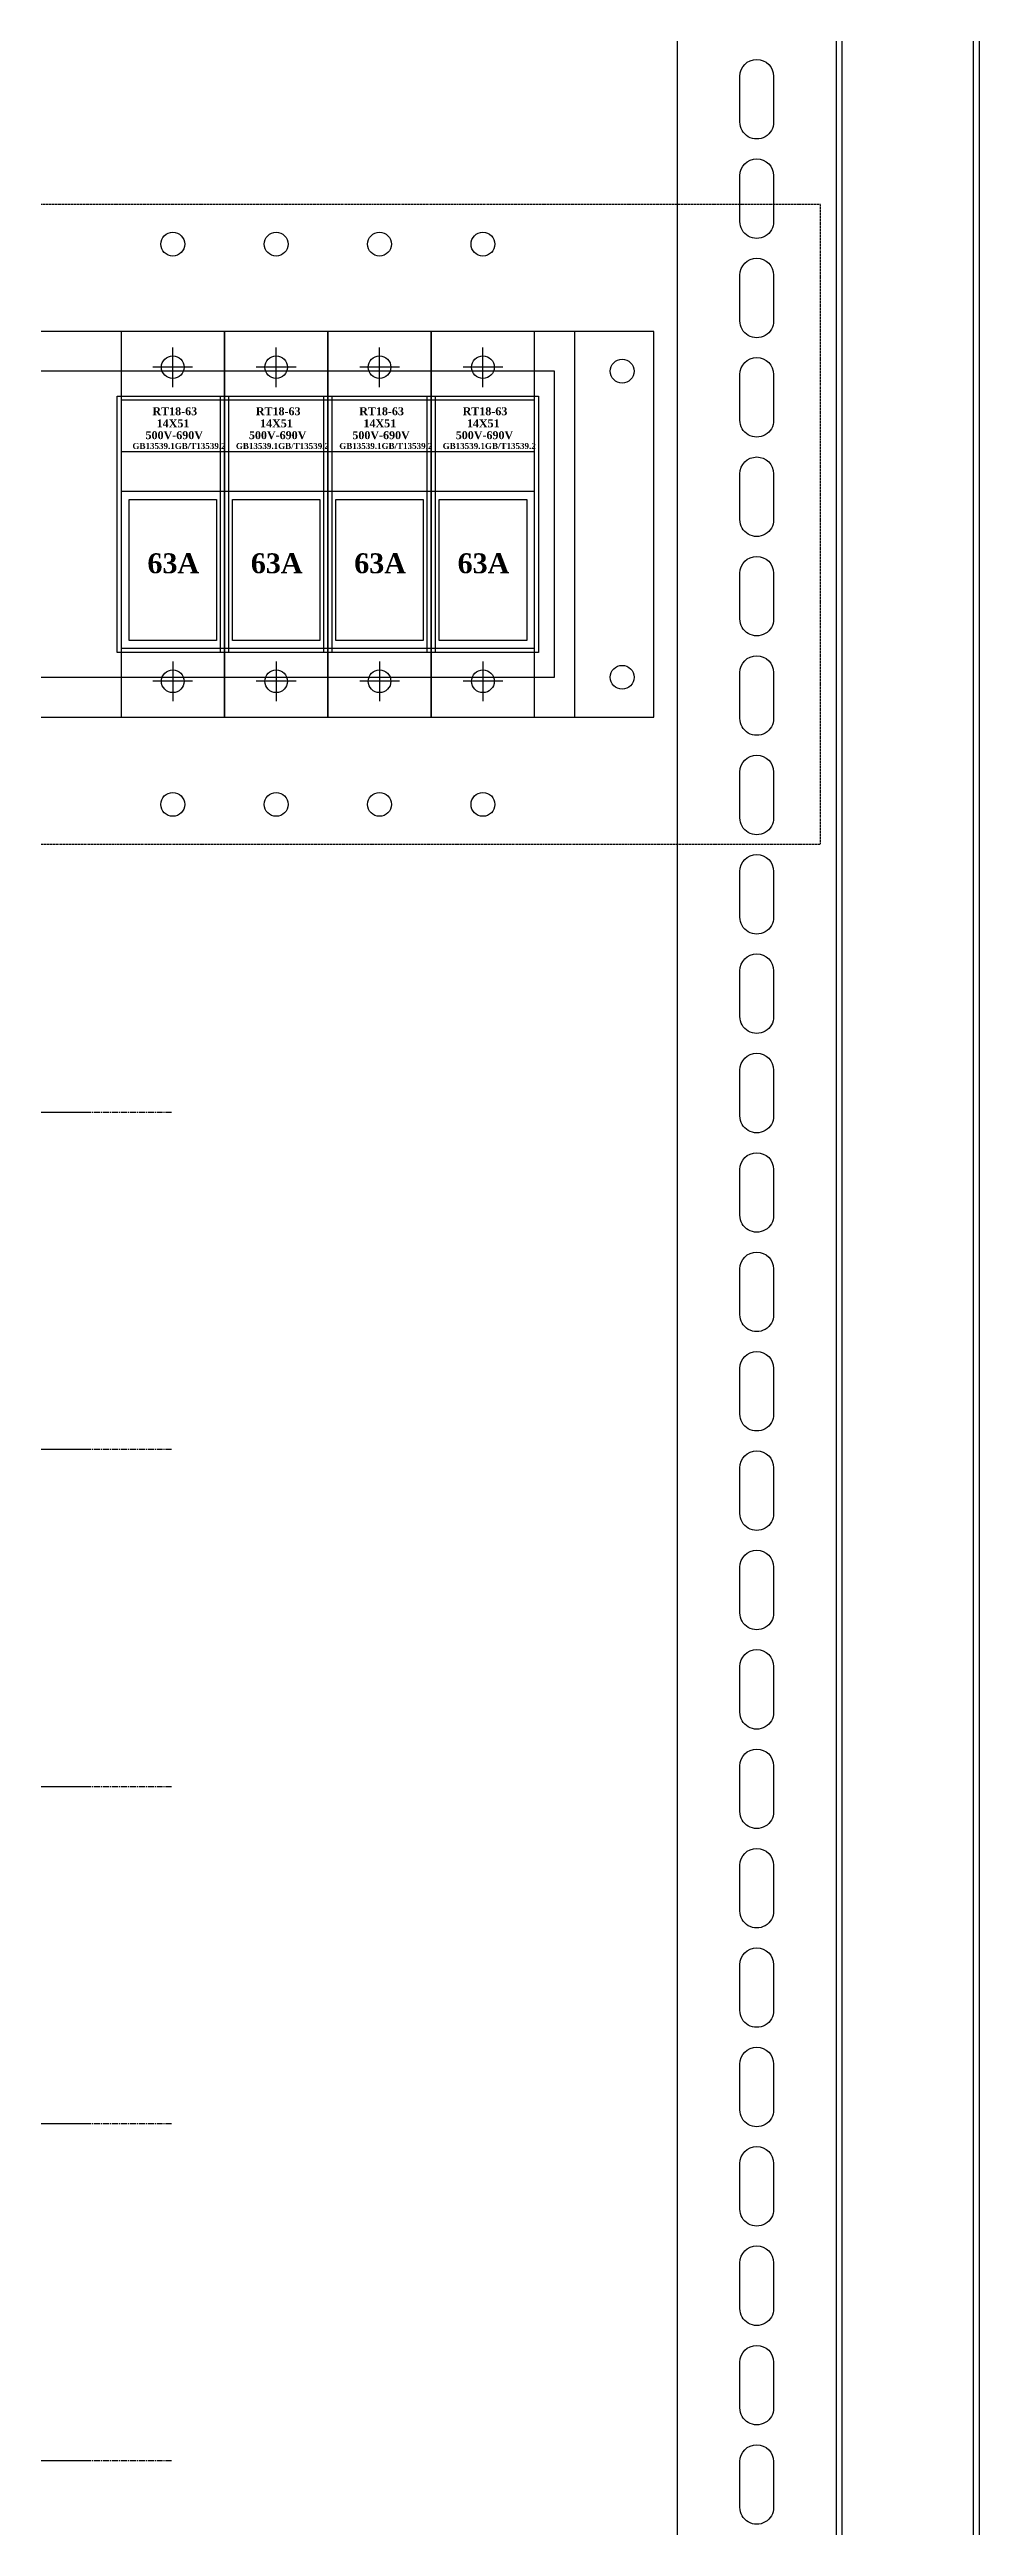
# Model space of a CAD drawing. Header units: millimetres. Extents: x 0 to 6325, y 0 to 4472.
# Drawn here: x 4749 to 4983, y 3443 to 4066 of the extents above; entities that cross this region are included whole.
import ezdxf
from ezdxf.enums import TextEntityAlignment as Align

# ---------------------------------------------------------------- set-up
doc = ezdxf.new("R2010")
doc.units = ezdxf.units.MM
for name, pattern in [('AXES2', [1.125, 0.75, -0.125, 0.125, -0.125]), ('DASHED', [0.75, 0.5, -0.25]), ('DASHED2', [0.375, 0.25, -0.125])]:
    doc.linetypes.add(name, pattern=pattern)
for name, color, linetype in [('AXE', 80, 'AXES2'), ('CNC', 7, 'Continuous'), ('THIET BI', 2, 'Continuous')]:
    doc.layers.add(name, color=color, linetype=linetype)
doc.styles.add('chuviet', font='arial.ttf')
doc.styles.add('Tahoma', font='timesbd.ttf', dxfattribs={"height": 50})

# ---------------------------------------------------------------- blocks, each defined once
blk = doc.blocks.new('ovan8.5x20')
at = {"layer": 'CNC', "color": 2, "lineweight": -3}
for p, q in [((5.75, 4.25), (-5.75, 4.25)), ((-5.75, -4.25), (5.75, -4.25))]:
    blk.add_line(p, q, dxfattribs=at)
for centre, start, end in [((-5.75, 0), 90, 270), ((5.75, 0), 270, 90)]:
    blk.add_arc(centre, 4.25, start, end, dxfattribs=at)
blk = doc.blocks.new('111')
at = {"color": 44, "ltscale": 3}
blk.add_line((111251.52, -56958.51), (111251.52, -58690.01), dxfattribs=at)
blk.add_lwpolyline([(111250.02, -56958.51), (111291.52, -56958.51), (111291.52, -58690.01), (111250.02, -58690.01)], close=True, dxfattribs=at)
at = {"layer": 'CNC', "lineweight": -3, "rotation": 270}
for p in [(111271.52, -57074.26), (111271.52, -57099.26), (111271.52, -57124.26), (111271.52, -57149.26), (111271.52, -57174.26), (111271.52, -57199.26), (111271.52, -57224.26), (111271.52, -57249.26), (111271.52, -57274.26), (111271.52, -57299.26), (111271.52, -57324.26), (111271.52, -57349.26), (111271.52, -57374.26), (111271.52, -57399.26), (111271.52, -57424.26), (111271.52, -57449.26), (111271.52, -57474.26), (111271.52, -57499.26), (111271.52, -57524.26), (111271.52, -57549.26), (111271.52, -57574.26), (111271.52, -57599.26), (111271.52, -57624.26), (111271.52, -57649.26), (111271.52, -57674.26)]:
    blk.add_blockref('ovan8.5x20', p, dxfattribs=at)
blk = doc.blocks.new('jbfn')
at = {"color": 6, "lineweight": 13}
for centre in [(66246.39, -6.13), (66271.39, -6.13), (66246.39, -117.13), (66271.37, -117.13)]:
    blk.add_circle(centre, 1.5, dxfattribs=at)
at = {"layer": 'AXE', "ltscale": 2}
for p, q in [((66258.89, 14.56), (66258.89, -1.13)), ((66258.89, -11.13), (66258.86, -166.16)), ((66208.94, -61.63), (66241.39, -61.63)), ((66251.39, -61.63), (66312.43, -61.63))]:
    blk.add_line(p, q, dxfattribs=at)
at = {"layer": 'THIET BI', "color": 2, "linetype": 'Continuous', "ltscale": 0.5}
for p, q in [((66248.89, -6.13), (66243.88, -6.13)), ((66246.39, -3.63), (66246.39, -8.64)), ((66273.89, -6.13), (66268.88, -6.13)), ((66271.39, -3.63), (66271.39, -8.64)), ((66248.89, -117.13), (66243.88, -117.13)), ((66246.39, -114.63), (66246.39, -119.64)), ((66268.86, -117.13), (66273.88, -117.13)), ((66271.37, -114.63), (66271.37, -119.64))]:
    blk.add_line(p, q, dxfattribs=at)
at = {"layer": 'THIET BI', "color": 6, "linetype": 'DASHED2', "ltscale": 0.5}
for p, q in [((66246.39, -6.13), (66246.39, -56.63)), ((66246.39, -6.13), (66253.89, -6.13)), ((66263.89, -6.13), (66271.39, -6.13)), ((66246.39, -66.63), (66246.39, -117.13))]:
    blk.add_line(p, q, dxfattribs=at)
at = {"layer": 'THIET BI', "color": 2, "linetype": 'Continuous', "ltscale": 0.5, "style": 'chuviet'}
for s, p in [('(25)', (66258.82, -7.31)), ('(111)', (66246.5, -62.81))]:
    blk.add_text(s, height=3, dxfattribs=at).set_placement(p, align=Align.CENTER)
blk = doc.blocks.new('rt18-63')
at = {"color": 7, "linetype": 'Continuous', "ltscale": 0.5}
for p, q in [((56831.59, -3121.95), (56805.59, -3121.95)), ((56831.59, -3139.2), (56805.59, -3139.2)), ((56831.59, -3152.2), (56805.59, -3152.2)), ((56831.59, -3162.2), (56805.59, -3162.2)), ((56831.59, -3201.7), (56805.59, -3201.7))]:
    blk.add_line(p, q, dxfattribs=at)
for points in [[(56805.59, -3218.95), (56831.59, -3218.95), (56831.59, -3121.95), (56805.59, -3121.95)], [(56807.59, -3164.2), (56829.59, -3164.2), (56829.59, -3199.7), (56807.59, -3199.7)]]:
    blk.add_lwpolyline(points, close=True, dxfattribs=at)
at = {"color": 1, "linetype": 'Continuous', "ltscale": 0.5}
blk.add_lwpolyline([(56804.59, -3138.2), (56832.59, -3138.2), (56832.59, -3202.7), (56804.59, -3202.7)], close=True, dxfattribs=at)
at = {"layer": 'THIET BI', "color": 6, "linetype": 'Continuous', "ltscale": 0.5}
for p, q in [((56818.59, -3135.95), (56818.59, -3125.95)), ((56823.59, -3130.95), (56813.59, -3130.95)), ((56818.59, -3204.95), (56818.59, -3214.95)), ((56823.59, -3209.95), (56813.59, -3209.95))]:
    blk.add_line(p, q, dxfattribs=at)
at = {"layer": 'THIET BI', "color": 2, "linetype": 'Continuous', "ltscale": 0.5}
for centre in [(56818.59, -3130.95), (56818.59, -3209.95)]:
    blk.add_circle(centre, 2.85, dxfattribs=at)
at = {"color": 7, "linetype": 'Continuous', "ltscale": 0.5, "style": 'Tahoma'}
for s, height, p in [('RT18-63', 2, (56813.48, -3143.02)), ('14X51', 2, (56814.55, -3146.07)), ('GB13539.1GB/T13539.2', 1.5, (56808.46, -3151.51)), ('500V-690V', 2, (56811.75, -3149.04)), ('63A', 5, (56812.22, -3182.76))]:
    blk.add_text(s, height=height, dxfattribs=at).set_placement(p)

msp = doc.modelspace()

# ---------------------------------------------------------------- linework, layer by layer
at = {"ltscale": 3}
msp.add_line((4881.18, 3994.8), (4881.18, 3897.8), dxfattribs=at)
at = {"color": 7, "ltscale": 0.5}
for points in [[(3583.03, 2403.2), (4983.03, 2403.2), (4983.03, 4203.2), (3583.03, 4203.2)], [(4283.03, 2403.2), (4983.03, 2403.2), (4983.03, 4203.2), (4283.03, 4203.2)], [(4284.53, 2404.7), (4981.53, 2404.7), (4981.53, 4201.7), (4284.53, 4201.7)]]:
    msp.add_lwpolyline(points, close=True, dxfattribs=at)
at = {"ltscale": 3}
msp.add_lwpolyline([(4901.18, 3994.8), (4616.7, 3994.8), (4616.7, 3897.8), (4901.18, 3897.8)], close=True, dxfattribs=at)
at = {"color": 2, "ltscale": 3}
msp.add_lwpolyline([(4876.18, 3984.8), (4641.7, 3984.8), (4641.7, 3907.8), (4876.18, 3907.8)], close=True, dxfattribs=at)
at = {"color": 2, "linetype": 'Continuous', "ltscale": 0.5}
for centre in [(4780.18, 4016.76), (4806.18, 4016.76), (4832.18, 4016.76), (4858.18, 4016.76), (4780.18, 3875.83), (4806.18, 3875.83), (4832.18, 3875.83), (4858.18, 3875.83)]:
    msp.add_circle(centre, 3, dxfattribs=at)
at = {"color": 2, "ltscale": 3}
for centre in [(4893.18, 3984.8), (4893.18, 3907.8)]:
    msp.add_circle(centre, 3, dxfattribs=at)
at = {"layer": 'AXE', "ltscale": 2}
for p, q in [((4779.89, 3798.31), (4578.17, 3798.29)), ((4779.89, 3713.52), (4578.17, 3713.49)), ((4779.89, 3628.72), (4578.17, 3628.7)), ((4779.89, 3543.92), (4578.17, 3543.9)), ((4779.89, 3459.13), (4578.17, 3459.1))]:
    msp.add_line(p, q, dxfattribs=at)
at = {"layer": 'THIET BI', "color": 33, "linetype": 'DASHED', "ltscale": 0.5}
msp.add_lwpolyline([(4943.03, 4026.76), (4317.53, 4026.76), (4317.53, 3865.86), (4943.03, 3865.86)], close=True, dxfattribs=at)

# ---------------------------------------------------------------- block references
at = {"xscale": -1}
msp.add_blockref('111', (116198.55, 61127.47), dxfattribs=at)
at = {"color": 7, "linetype": 'Continuous'}
for p in [(-52038.41, 7116.74), (-52012.41, 7116.74), (-51986.41, 7116.74), (-51960.41, 7116.74)]:
    msp.add_blockref('rt18-63', p, dxfattribs=at)
at = {"layer": 'THIET BI', "color": 7, "linetype": 'Continuous', "xscale": -1, "rotation": 270}
for p in [(4744.33, -62460.58), (4744.33, -62545.37), (4744.33, -62630.17), (4744.33, -62714.97), (4744.33, -62799.76)]:
    msp.add_blockref('jbfn', p, dxfattribs=at)

doc.saveas('drawing.dxf')
